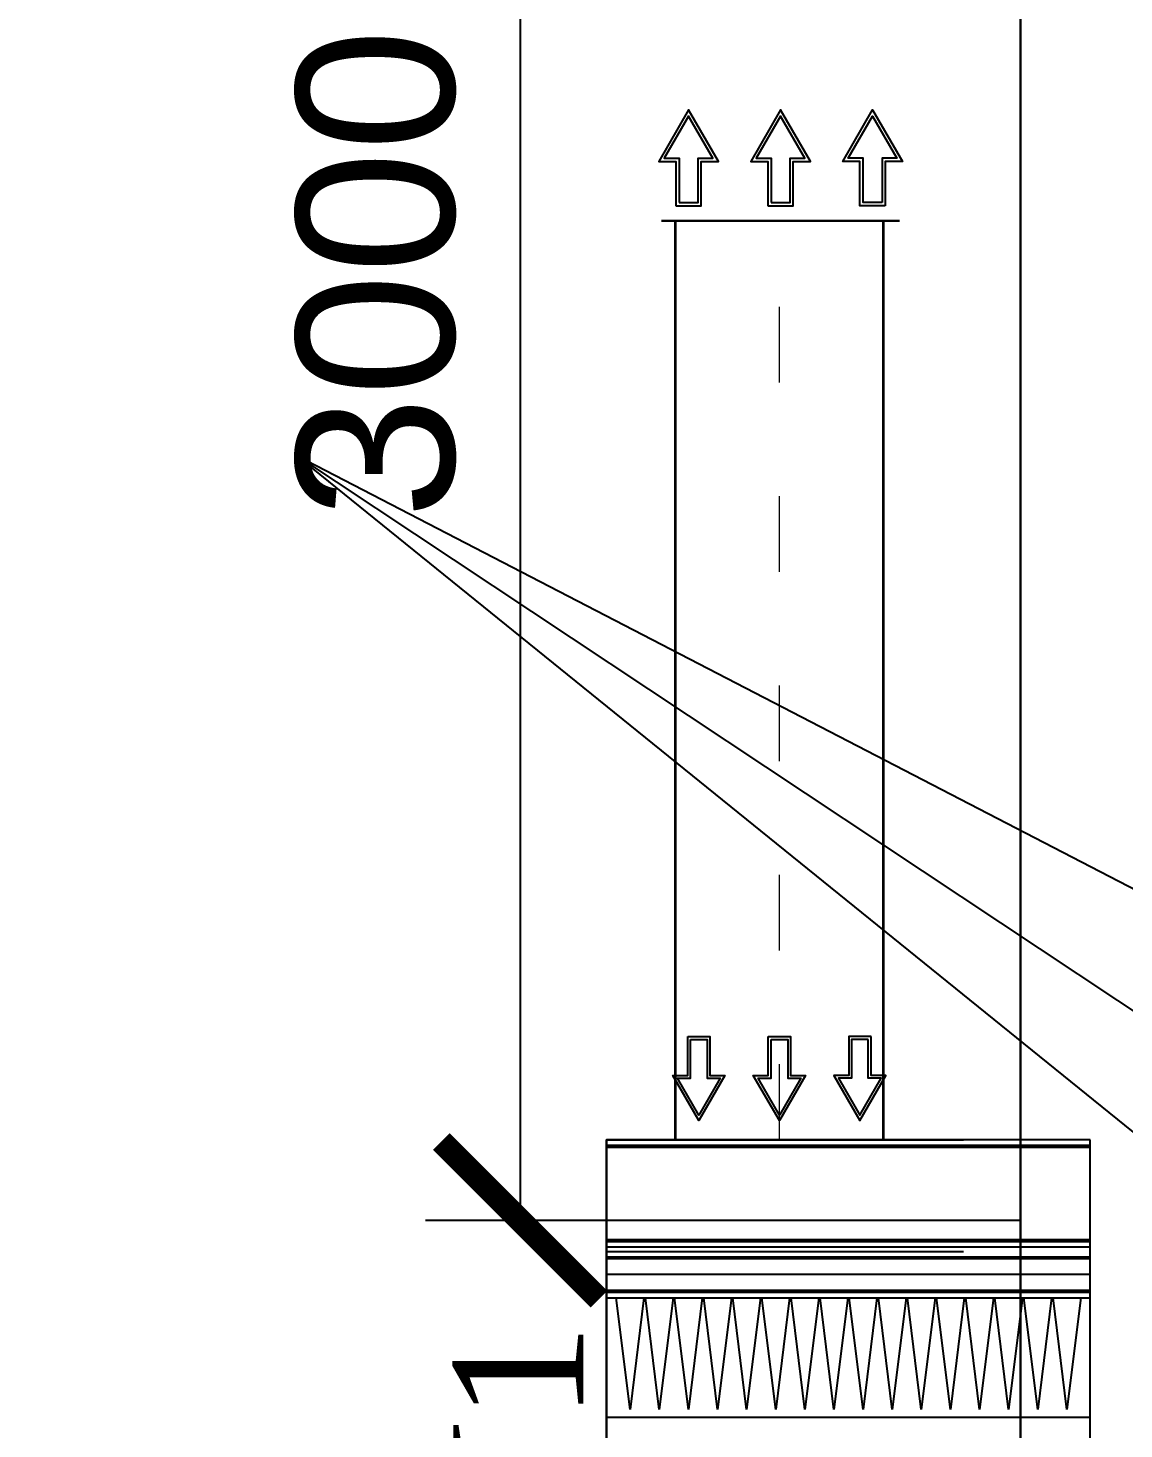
# Model space of a CAD drawing. Header units: inches. Extents: x 23 to 100097, y 11 to 104145.
# Drawn here: x 31568 to 33303, y 62209 to 64429 of the extents above; entities that cross this region are included whole.
import ezdxf

# ---------------------------------------------------------------- set-up
doc = ezdxf.new("R2010")
doc.units = ezdxf.units.IN
doc.header["$MEASUREMENT"] = 0
doc.linetypes.add('ACAD_ISO03W100', pattern=[30, 12, -18])
for name, color, linetype, lineweight in [('Divar', 7, 'Continuous', 25), ('nad', 1, 'Continuous', 9), ('T-DİFÜZÖR', 7, 'Continuous', 0)]:
    doc.layers.add(name, color=color, linetype=linetype, lineweight=lineweight)
doc.layers.add('SYSTEMAIR1', color=7, linetype='Continuous')
doc.layers.add('TEKST', color=7, linetype='Continuous')
doc.styles.get("Standard").update_dxf_attribs({"font": 'arial.ttf'})
doc.styles.add('Times New  Roman', font='times.ttf')
doc.dimstyles.new('ISO-25', dxfattribs={"dimtxt": 250, "dimasz": 250, "dimexe": 150, "dimexo": 0.625, "dimgap": 100, "dimtad": 1, "dimdec": 0, "dimtxsty": 'Standard', "dimblk": 'ARCHTICK', "dimcen": 2.5, "dimadec": 0, "dimazin": 0, "dimtfac": 1, "dimtdec": 0, "dimtmove": 0, "dimatfit": 3, "dimfxl": 1, "dimarcsym": 0})

# ---------------------------------------------------------------- blocks, each defined once
blk = doc.blocks.new('_ArchTick')
at = {"layer": 'nad', "color": 0, "const_width": 0.15}
blk.add_lwpolyline([(-0.5, -0.5), (0.5, 0.5)], dxfattribs=at)
blk = doc.blocks.new('*D90')
at = {"color": 0, "lineweight": -2, "transparency": 16777216}
for p, q in [((33138.9, 65539.5), (32197, 65539.5)), ((32347, 65539.5), (32347, 62539.5)), ((33138.9, 62539.5), (32197, 62539.5))]:
    blk.add_line(p, q, dxfattribs=at)
at = {"layer": 'Defpoints', "color": 0, "transparency": 16777216}
for p in [(33139.5, 65539.5), (32347, 62539.5), (33139.5, 62539.5)]:
    blk.add_point(p, dxfattribs=at)
at = {"color": 0, "lineweight": -2, "transparency": 16777216, "xscale": 250, "yscale": 250, "zscale": 250}
for p, rotation in [((32347, 65539.5), 90), ((32347, 62539.5), 270)]:
    blk.add_blockref('_ArchTick', p, dxfattribs=dict(at, rotation=rotation))
at = {"color": 0, "transparency": 16777216, "insert": (32119.2, 64039.5), "char_height": 250, "attachment_point": 5, "rotation": 90}
blk.add_mtext('3000', dxfattribs=at)
blk = doc.blocks.new('*D91')
at = {"color": 0, "lineweight": -2, "transparency": 16777216}
for p, q in [((33138.9, 65539.5), (31289.6, 65539.5)), ((31439.6, 65539.5), (31439.6, 59539.5)), ((33138.9, 59539.5), (31289.6, 59539.5))]:
    blk.add_line(p, q, dxfattribs=at)
at = {"layer": 'Defpoints', "color": 0, "transparency": 16777216}
for p in [(33139.5, 65539.5), (31439.6, 59539.5), (33139.5, 59539.5)]:
    blk.add_point(p, dxfattribs=at)
at = {"color": 0, "lineweight": -2, "transparency": 16777216, "xscale": 250, "yscale": 250, "zscale": 250}
for p, rotation in [((31439.6, 65539.5), 90), ((31439.6, 59539.5), 270)]:
    blk.add_blockref('_ArchTick', p, dxfattribs=dict(at, rotation=rotation))
at = {"color": 0, "transparency": 16777216, "insert": (31211.9, 62539.5), "char_height": 250, "attachment_point": 5, "rotation": 90}
blk.add_mtext('6000', dxfattribs=at)
blk = doc.blocks.new('*D93')
at = {"color": 0, "lineweight": -2, "transparency": 16777216}
for p, q in [((33138.9, 65539.5), (30293, 65539.5)), ((30443, 65539.5), (30443, 58039.5)), ((33338.9, 58039.5), (30293, 58039.5))]:
    blk.add_line(p, q, dxfattribs=at)
at = {"layer": 'Defpoints', "color": 0, "transparency": 16777216}
for p in [(33139.5, 65539.5), (30443, 58039.5), (33339.5, 58039.5)]:
    blk.add_point(p, dxfattribs=at)
at = {"color": 0, "lineweight": -2, "transparency": 16777216, "xscale": 250, "yscale": 250, "zscale": 250}
for p, rotation in [((30443, 65539.5), 90), ((30443, 58039.5), 270)]:
    blk.add_blockref('_ArchTick', p, dxfattribs=dict(at, rotation=rotation))
at = {"color": 0, "transparency": 16777216, "insert": (30215.4, 61789.5), "char_height": 250, "attachment_point": 5, "rotation": 90}
blk.add_mtext('7500', dxfattribs=at)
blk = doc.blocks.new('adadadadad')
blk.add_lwpolyline([(167725, -85512.5), (167725, -84030.5), (165343, -84030.5)])
at = {"layer": 'Divar'}
blk.add_lwpolyline([(165343, -85512.5), (165343, -84030.5), (168725, -84030.5), (168725, -85512.5)], close=True, dxfattribs=at)
at = {"layer": 'SYSTEMAIR1', "linetype": 'Continuous'}
for p, q in [((165343.1, -84030.5, 0), (165343, -85123.8, 0)), ((165360.8, -85512.5, 0), (165360.8, -84030.5, 0)), ((165365.3, -84030.5, 0), (165365.3, -85512.5, 0)), ((165649.7, -85512.5, 0), (165649.7, -84030.5, 0)), ((165654.2, -84030.5, 0), (165654.2, -85512.5, 0)), ((165671.9, -85512.5, 0), (165671.9, -84030.5, 0)), ((165685.3, -84030.5, 0), (165685.3, -85123.8, 0)), ((165703, -85512.5, 0), (165703, -84030.5, 0)), ((165706.5, -85512.5, 0), (165706.5, -84030.5, 0)), ((165706.5, -84030.5, 0), (165706.5, -85512.5, 0)), ((165706.5, -85512.5, 0), (165706.5, -84030.5, 0)), ((165706.5, -84030.5, 0), (165706.5, -85512.5, 0)), ((165706.5, -85512.5, 0), (165706.5, -84030.5, 0)), ((166169.6, -84102.6, 0), (165827.3, -84060.2, 0)), ((165827.3, -84145, 0), (166169.6, -84102.6, 0)), ((166169.6, -84191.9, 0), (165827.3, -84149.5, 0)), ((165827.3, -84234.3, 0), (166169.6, -84191.9, 0)), ((166169.6, -84281.1, 0), (165827.3, -84238.7, 0)), ((165827.3, -84323.5, 0), (166169.6, -84281.1, 0)), ((166169.6, -84370.3, 0), (165827.3, -84327.9, 0)), ((165827.3, -84412.7, 0), (166169.6, -84370.3, 0)), ((166169.6, -84459.5, 0), (165827.3, -84417.1, 0)), ((165827.3, -84501.9, 0), (166169.6, -84459.5, 0)), ((166169.5, -84548.7, 0), (165827.3, -84506.3, 0)), ((165827.3, -84591.1, 0), (166169.5, -84548.7, 0)), ((166169.5, -84637.9, 0), (165827.3, -84595.5, 0)), ((165827.3, -84680.3, 0), (166169.5, -84637.9, 0)), ((166169.5, -84727.1, 0), (165827.3, -84684.7, 0)), ((165827.3, -84769.5, 0), (166169.5, -84727.1, 0)), ((166169.5, -84816.3, 0), (165827.3, -84773.9, 0)), ((165827.3, -84858.7, 0), (166169.5, -84816.3, 0)), ((166169.5, -84905.5, 0), (165827.3, -84863.1, 0)), ((165827.3, -84947.9, 0), (166169.5, -84905.5, 0)), ((166169.5, -84994.8, 0), (165827.3, -84952.4, 0)), ((165827.3, -85037.2, 0), (166169.5, -84994.8, 0)), ((166169.5, -85084, 0), (165827.3, -85041.6, 0)), ((165827.3, -85126.4, 0), (166169.5, -85084, 0)), ((166169.5, -85173.2, 0), (165827.3, -85130.8, 0)), ((165827.3, -85215.6, 0), (166169.5, -85173.2, 0)), ((165827.3, -85215.6, 0), (166169.5, -85173.2, 0)), ((166169.5, -85262.4, 0), (165827.3, -85220, 0)), ((165827.3, -85304.8, 0), (166169.5, -85262.4, 0)), ((166169.5, -85351.6, 0), (165827.3, -85309.2, 0)), ((165827.3, -85394, 0), (166169.5, -85351.6, 0)), ((166169.5, -85440.8, 0), (165827.3, -85398.4, 0)), ((165827.3, -85483.2, 0), (166169.5, -85440.8, 0))]:
    blk.add_line(p, q, dxfattribs=at)
at = {"layer": 'SYSTEMAIR1', "linetype": 'Continuous', "extrusion": (-5.4881e-11, -1.98872e-05, 1)}
for p, q in [((165365.3, -84030.5, 0), (165365.3, -85512.5, 0)), ((165649.7, -84030.5, 0), (165649.7, -85512.5, 0)), ((165754.6, -84030.5, 0), (165754.6, -85512.5, 0)), ((165805.1, -85512.5, 0), (165805.1, -84030.5, 0)), ((165809.6, -84030.5, 0), (165809.5, -85512.5, 0)), ((165827.3, -84030.5, 0), (165827.3, -85512.5, 0)), ((166193.6, -84030.5, 0), (166193.5, -85512.5, 0))]:
    blk.add_line(p, q, dxfattribs=at)

msp = doc.modelspace()

# ---------------------------------------------------------------- linework, layer by layer
at = {"lineweight": 30}
msp.add_line((33139.5, 65539.5), (33139.5, 59539.5), dxfattribs=at)
at = {"layer": 'Divar'}
for p, q in [((33892.9, 62214.3, 0), (31994.4, 63750.4, 0)), ((34756.3, 62319.3, 0), (31994.4, 63750.4, 0)), ((31994.4, 63750.4, 0), (34152, 62316.8, 0))]:
    msp.add_line(p, q, dxfattribs=at)
at = {"layer": 'T-DİFÜZÖR', "color": 3, "lineweight": 30}
msp.add_line((32947.8, 64123.5, 0), (32571.1, 64123.5, 0), dxfattribs=at)
at = {"layer": 'T-DİFÜZÖR', "color": 5, "lineweight": 30}
msp.add_line((32922.4, 62667, 0), (32592.8, 62667, 0), dxfattribs=at)
at = {"layer": 'T-DİFÜZÖR', "color": 3, "lineweight": 25, "elevation": 0}
for points in [[(32593.6, 64147.3), (32633.8, 64147.3), (32633.8, 64217.6), (32660.9, 64217.6), (32613.7, 64299.4), (32566.5, 64217.6), (32593.6, 64217.6)], [(32739.4, 64147.3), (32779.6, 64147.3), (32779.6, 64217.6), (32806.6, 64217.6), (32759.5, 64299.4), (32712.3, 64217.6), (32739.4, 64217.6)], [(32925.3, 64147.3), (32885.1, 64147.3), (32885.1, 64217.6), (32858, 64217.6), (32905.2, 64299.4), (32952.4, 64217.6), (32925.3, 64217.6)], [(32598.6, 64152.3), (32628.8, 64152.3), (32628.8, 64222.7), (32652.2, 64222.7), (32613.7, 64289.3), (32575.2, 64222.7), (32598.6, 64222.7)], [(32744.4, 64152.3), (32774.5, 64152.3), (32774.5, 64222.7), (32797.9, 64222.7), (32759.5, 64289.3), (32721, 64222.7), (32744.4, 64222.7)], [(32920.3, 64152.3), (32890.1, 64152.3), (32890.1, 64222.7), (32866.7, 64222.7), (32905.2, 64289.3), (32943.7, 64222.7), (32920.3, 64222.7)]]:
    msp.add_lwpolyline(points, close=True, dxfattribs=at)
at = {"layer": 'T-DİFÜZÖR', "color": 5, "lineweight": 25, "elevation": 0}
for points in [[(32612.5, 62830.7), (32647.6, 62830.7), (32647.6, 62769.2), (32671.3, 62769.2), (32630, 62697.6), (32588.7, 62769.2), (32612.5, 62769.2)], [(32740, 62830.7), (32775.2, 62830.7), (32775.2, 62769.2), (32798.9, 62769.2), (32757.6, 62697.6), (32716.3, 62769.2), (32740, 62769.2)], [(32902.7, 62830.7), (32867.5, 62830.7), (32867.5, 62769.2), (32843.8, 62769.2), (32885.1, 62697.6), (32926.4, 62769.2), (32902.7, 62769.2)], [(32616.9, 62826.3), (32643.2, 62826.3), (32643.2, 62764.8), (32663.7, 62764.8), (32630, 62706.4), (32596.4, 62764.8), (32616.9, 62764.8)], [(32744.4, 62826.3), (32770.8, 62826.3), (32770.8, 62764.8), (32791.3, 62764.8), (32757.6, 62706.4), (32723.9, 62764.8), (32744.4, 62764.8)], [(32898.3, 62826.3), (32871.9, 62826.3), (32871.9, 62764.8), (32851.4, 62764.8), (32885.1, 62706.4), (32918.8, 62764.8), (32898.3, 62764.8)]]:
    msp.add_lwpolyline(points, close=True, dxfattribs=at)
at = {"layer": 'TEKST', "color": 3, "lineweight": 35, "ltscale": 0.95}
for p, q in [((32592.8, 62667, 0), (32592.8, 64123.5, 0)), ((32922.4, 62667, 0), (32922.4, 64123.5, 0))]:
    msp.add_line(p, q, dxfattribs=at)
at = {"layer": 'TEKST', "color": 3, "linetype": 'ACAD_ISO03W100', "lineweight": 9, "ltscale": 10}
msp.add_line((32757.6, 62667, 0), (32757.6, 64123.5, 0), dxfattribs=at)

# ---------------------------------------------------------------- block references
at = {"layer": 'Divar', "xscale": -0.516920932171529, "yscale": 0.516920932171529, "zscale": 0.516920932171529, "rotation": 90}
msp.add_blockref('adadadadad', (-10953.2, 148136.3, 0), dxfattribs=at)

# ---------------------------------------------------------------- texts
at = {"color": 4, "insert": (32450.3, 61962.2, 0), "char_height": 206.03, "width": 6094.694, "attachment_point": 8, "rotation": 90.0002, "style": 'Times New  Roman'}
msp.add_mtext('{\\C0;AHU1}', dxfattribs=at)

# ---------------------------------------------------------------- dimensions: what is measured, and where the dimension line sits
for base, p2, picture, middle in [((30443, 58039.5), (33339.5, 58039.5), '*D93', (30215.4, 61789.5)), ((31439.6, 59539.5), (33139.5, 59539.5), '*D91', (31211.9, 62539.5)), ((32347, 62539.5), (33139.5, 62539.5), '*D90', (32119.2, 64039.5))]:
    dim = msp.add_linear_dim(base=base, p1=(33139.5, 65539.5), p2=p2, angle=90, dimstyle='ISO-25')
    dim.commit()
    dim.dimension.update_dxf_attribs({"geometry": picture, "text_midpoint": middle})

doc.saveas('drawing.dxf')
